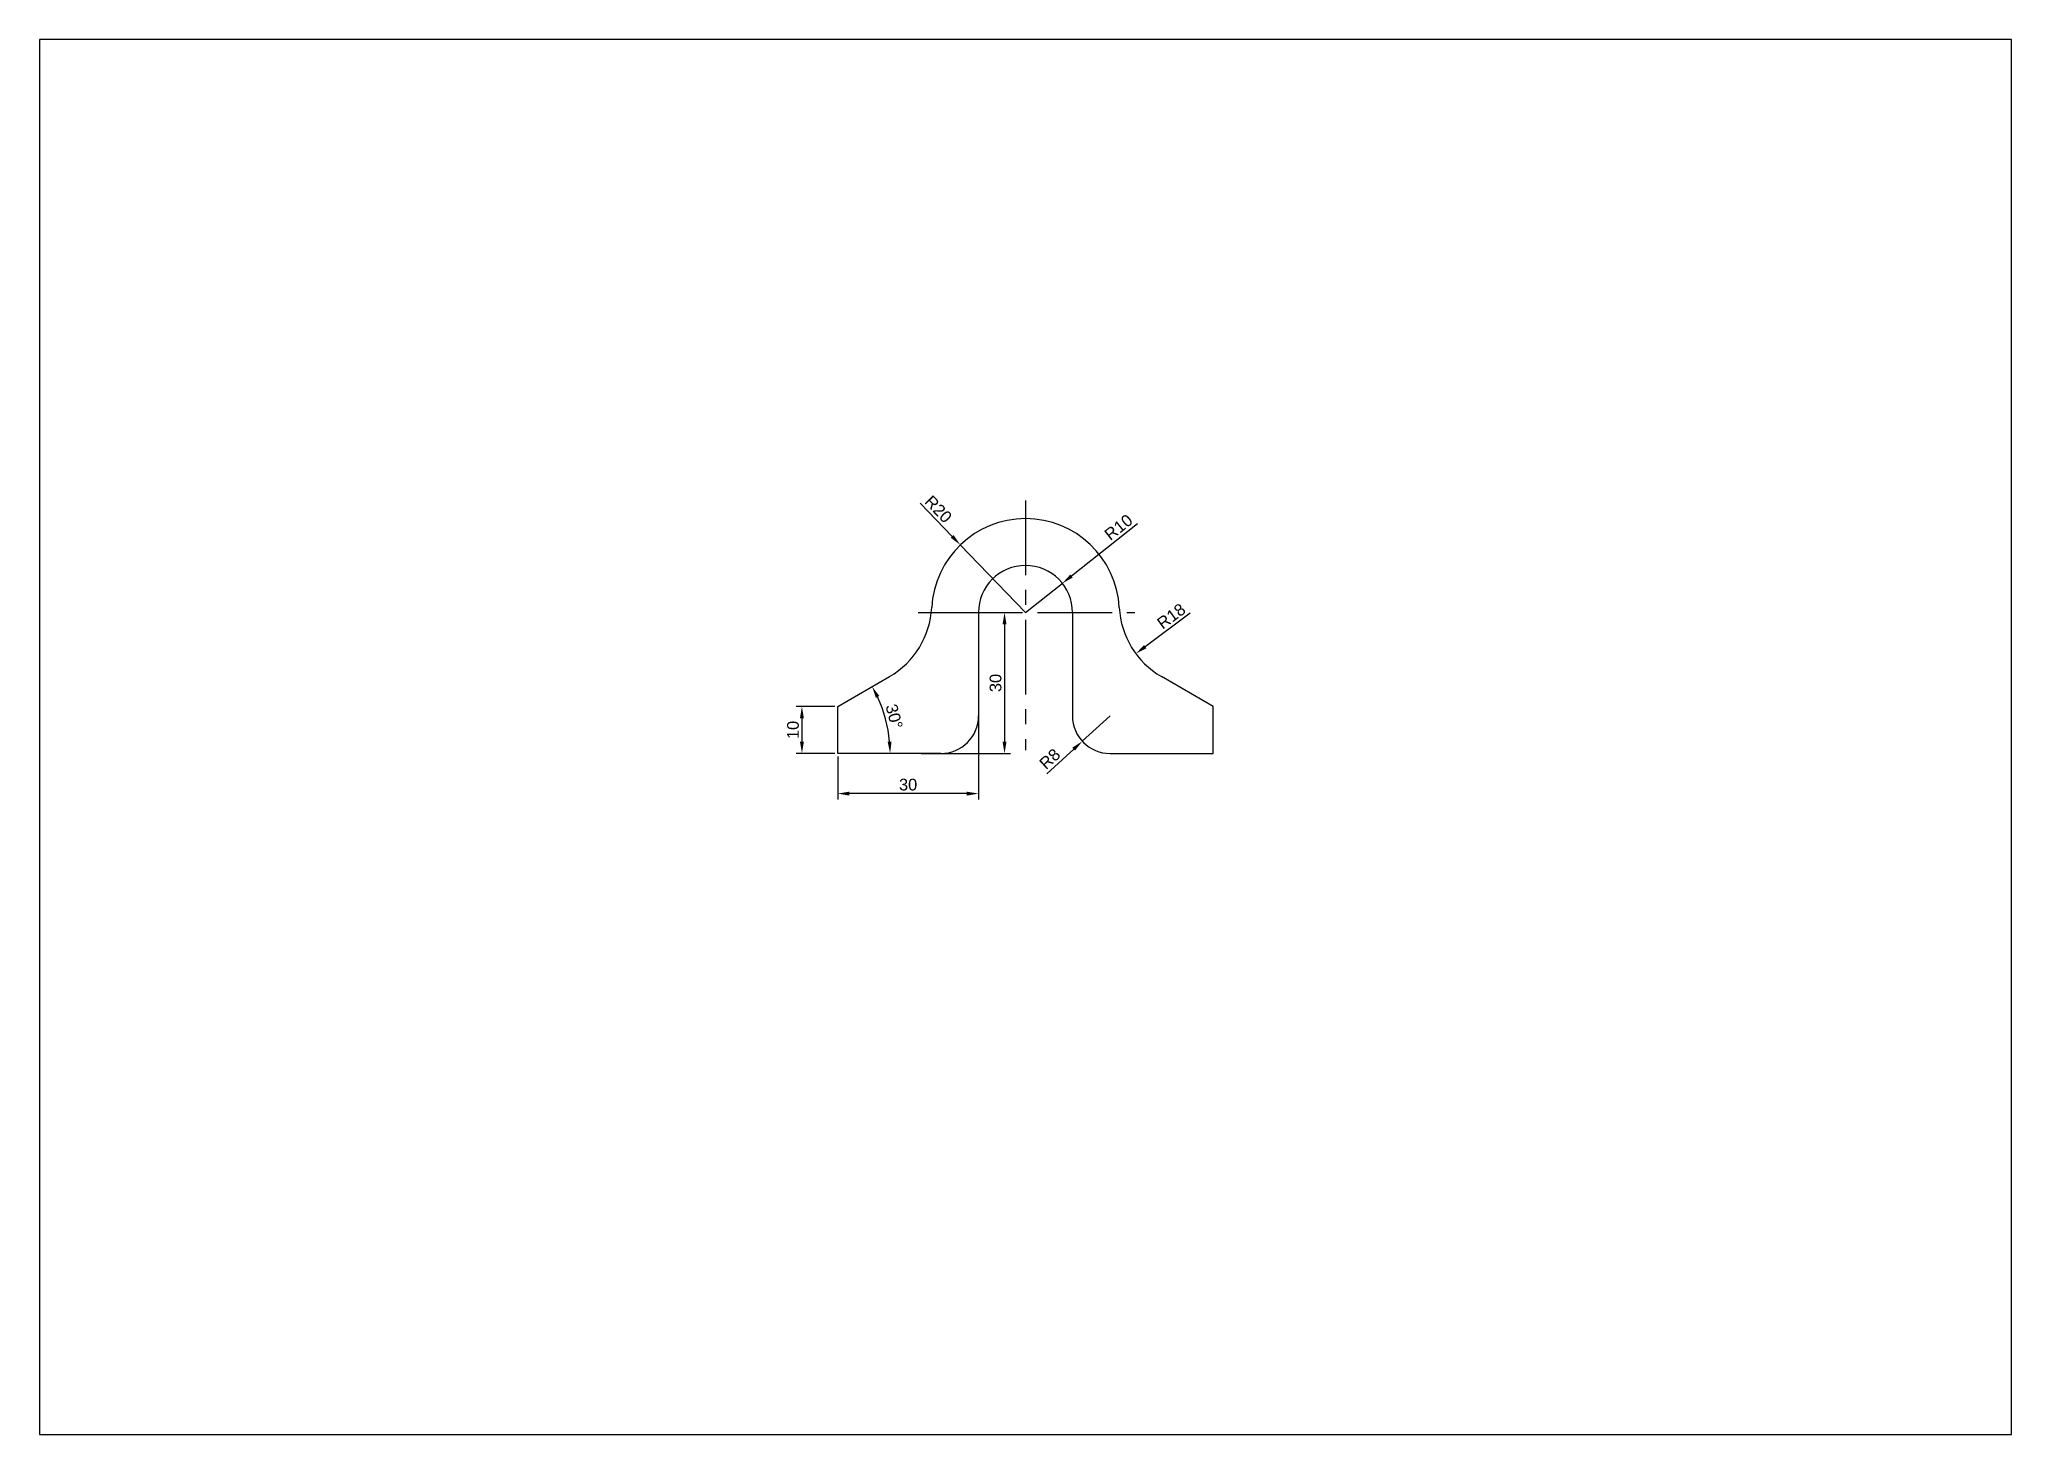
# Model space of a CAD drawing. Header units: millimetres. Extents: x 0 to 420, y 0 to 297.
import ezdxf

# ---------------------------------------------------------------- set-up
doc = ezdxf.new("R2010")
doc.units = ezdxf.units.MM
doc.header["$LTSCALE"] = 0.5
doc.linetypes.add('CENTER', pattern=[50.8, 31.75, -6.35, 6.35, -6.35])
doc.layers.add('dhx', color=1, linetype='CENTER', plot=False)
doc.layers.add('xsx', color=5, linetype='Continuous', plot=False)
doc.styles.get("Standard").update_dxf_attribs({"font": 'arial.ttf'})
doc.dimstyles.new('ISO-25', dxfattribs={"dimtxt": 2.5, "dimasz": 2.5, "dimexe": 1.25, "dimexo": 0.625, "dimtad": 1, "dimtxsty": 'Standard', "dimcen": 2.5, "dimadec": 0, "dimazin": 0, "dimtfac": 1, "dimtmove": 0, "dimatfit": 3, "dimfxl": 1, "dimarcsym": 0})

# ---------------------------------------------------------------- blocks, each defined once
blk = doc.blocks.new('*D2')
at = {"layer": 'Defpoints', "color": 0, "transparency": 16777216}
for p in [(187.15, 175), (187.15, 145), (205.53, 145)]:
    blk.add_point(p, dxfattribs=at)
at = {"layer": 'xsx', "color": 0, "lineweight": -2, "transparency": 16777216}
for p, q in [((187.78, 175), (206.78, 175)), ((205.53, 172.5), (205.53, 147.5)), ((187.78, 145), (206.78, 145))]:
    blk.add_line(p, q, dxfattribs=at)
at = {"layer": 'xsx', "color": 0, "transparency": 16777216}
for points in [[(205.12, 172.5), (205.95, 172.5), (205.53, 175)], [(205.12, 147.5), (205.95, 147.5), (205.53, 145)]]:
    blk.add_solid(points, dxfattribs=at)
at = {"layer": 'xsx', "color": 0, "transparency": 16777216, "insert": (203.63, 160), "char_height": 2.5, "attachment_point": 5, "rotation": 90}
blk.add_mtext('30', dxfattribs=at)
blk = doc.blocks.new('*D3')
at = {"layer": 'Defpoints', "color": 0, "transparency": 16777216}
for p in [(200, 175), (170, 145), (170, 136.45)]:
    blk.add_point(p, dxfattribs=at)
at = {"layer": 'xsx', "color": 0, "lineweight": -2, "transparency": 16777216}
for p, q in [((200, 174.38), (200, 135.2)), ((170, 144.38), (170, 135.2)), ((197.5, 136.45), (172.5, 136.45))]:
    blk.add_line(p, q, dxfattribs=at)
at = {"layer": 'xsx', "color": 0, "transparency": 16777216}
for points in [[(172.5, 136.86), (172.5, 136.03), (170, 136.45)], [(197.5, 136.86), (197.5, 136.03), (200, 136.45)]]:
    blk.add_solid(points, dxfattribs=at)
at = {"layer": 'xsx', "color": 0, "transparency": 16777216, "insert": (185, 138.35), "char_height": 2.5, "attachment_point": 5}
blk.add_mtext('30', dxfattribs=at)
blk = doc.blocks.new('*D4')
at = {"layer": 'Defpoints', "color": 0, "transparency": 16777216}
for p in [(170, 155), (162.39, 145), (170, 145)]:
    blk.add_point(p, dxfattribs=at)
at = {"layer": 'xsx', "color": 0, "lineweight": -2, "transparency": 16777216}
for p, q in [((169.38, 155), (161.14, 155)), ((162.39, 152.5), (162.39, 147.5)), ((169.38, 145), (161.14, 145))]:
    blk.add_line(p, q, dxfattribs=at)
at = {"layer": 'xsx', "color": 0, "transparency": 16777216}
for points in [[(161.97, 152.5), (162.8, 152.5), (162.39, 155)], [(161.97, 147.5), (162.8, 147.5), (162.39, 145)]]:
    blk.add_solid(points, dxfattribs=at)
at = {"layer": 'xsx', "color": 0, "transparency": 16777216, "insert": (160.49, 150), "char_height": 2.5, "attachment_point": 5, "rotation": 90}
blk.add_mtext('10', dxfattribs=at)
blk = doc.blocks.new('*D5')
at = {"layer": 'Defpoints', "color": 0, "transparency": 16777216}
for p in [(228, 153), (222.1, 147.6)]:
    blk.add_point(p, dxfattribs=at)
at = {"layer": 'xsx', "color": 0, "lineweight": -2, "transparency": 16777216}
for p, q in [((228, 153), (222.1, 147.6)), ((214.51, 140.65), (220.26, 145.91))]:
    blk.add_line(p, q, dxfattribs=at)
at = {"layer": 'xsx', "color": 0, "transparency": 16777216}
blk.add_solid([(219.97, 146.22), (220.54, 145.6), (222.1, 147.6)], dxfattribs=at)
at = {"layer": 'xsx', "color": 0, "transparency": 16777216, "insert": (215.18, 143.84), "char_height": 2.5, "attachment_point": 5, "rotation": 42.4812}
blk.add_mtext('R8', dxfattribs=at)
blk = doc.blocks.new('*D6')
at = {"layer": 'Defpoints', "color": 0, "transparency": 16777216}
for p in [(247.95, 176.97), (233.49, 166.24)]:
    blk.add_point(p, dxfattribs=at)
at = {"layer": 'xsx', "color": 0, "lineweight": -2, "transparency": 16777216}
blk.add_line((245.08, 174.84), (235.5, 167.73), dxfattribs=at)
at = {"layer": 'xsx', "color": 0, "transparency": 16777216}
blk.add_solid([(235.25, 168.07), (235.75, 167.4), (233.49, 166.24)], dxfattribs=at)
at = {"layer": 'xsx', "color": 0, "transparency": 16777216, "insert": (241.05, 174.22), "char_height": 2.5, "attachment_point": 5, "rotation": 36.5746}
blk.add_mtext('R18', dxfattribs=at)
blk = doc.blocks.new('*D7')
at = {"layer": 'Defpoints', "color": 0, "transparency": 16777216}
for p in [(217.84, 181.21), (210, 175)]:
    blk.add_point(p, dxfattribs=at)
at = {"layer": 'xsx', "color": 0, "lineweight": -2, "transparency": 16777216}
for p, q in [((233.83, 193.9), (219.79, 182.77)), ((210, 175), (217.84, 181.21))]:
    blk.add_line(p, q, dxfattribs=at)
at = {"layer": 'xsx', "color": 0, "transparency": 16777216}
blk.add_solid([(219.54, 183.09), (220.05, 182.44), (217.84, 181.21)], dxfattribs=at)
at = {"layer": 'xsx', "color": 0, "transparency": 16777216, "insert": (229.82, 193.15), "char_height": 2.5, "attachment_point": 5, "rotation": 38.4112}
blk.add_mtext('R10', dxfattribs=at)
blk = doc.blocks.new('*D8')
at = {"layer": 'Defpoints', "color": 0, "transparency": 16777216}
for p in [(196.12, 189.4), (210, 175)]:
    blk.add_point(p, dxfattribs=at)
at = {"layer": 'xsx', "color": 0, "lineweight": -2, "transparency": 16777216}
for p, q in [((187.57, 198.28), (194.39, 191.2)), ((210, 175), (196.12, 189.4))]:
    blk.add_line(p, q, dxfattribs=at)
at = {"layer": 'xsx', "color": 0, "transparency": 16777216}
blk.add_solid([(194.69, 191.49), (194.09, 190.91), (196.12, 189.4)], dxfattribs=at)
at = {"layer": 'xsx', "color": 0, "transparency": 16777216, "insert": (191.44, 197), "char_height": 2.5, "attachment_point": 5, "rotation": 313.9406}
blk.add_mtext('R20', dxfattribs=at)
blk = doc.blocks.new('*D9')
at = {"layer": 'Defpoints', "color": 0, "transparency": 16777216}
for p in [(181.05, 161.38), (170, 155), (180.73, 149.95), (170, 145), (192, 145)]:
    blk.add_point(p, dxfattribs=at)
at = {"layer": 'xsx', "color": 0, "lineweight": -2, "transparency": 16777216}
blk.add_arc((152.68, 145), 28.49, 5.0301, 24.9699, dxfattribs=at)
at = {"layer": 'xsx', "color": 0, "transparency": 16777216}
for points in [[(178.13, 156.83), (178.87, 157.22), (177.35, 159.24)], [(181.47, 147.52), (180.64, 147.48), (181.17, 145)]]:
    blk.add_solid(points, dxfattribs=at)
at = {"layer": 'xsx', "color": 0, "transparency": 16777216, "insert": (182.03, 152.87), "char_height": 2.5, "attachment_point": 5, "rotation": 285}
blk.add_mtext('30°', dxfattribs=at)

msp = doc.modelspace()

# ---------------------------------------------------------------- linework, layer by layer
for p, q in [((200, 175), (200, 153)), ((220, 175), (220, 153)), ((170, 155), (181.051, 161.38)), ((250, 155), (238.949, 161.38)), ((170, 145), (170, 155)), ((250, 145), (250, 155)), ((192, 145), (170, 145)), ((228, 145), (250, 145))]:
    msp.add_line(p, q)
msp.add_lwpolyline([(0, 0), (420, 0), (420, 297), (0, 297)], close=True)
for centre, radius, start, end in [((210, 175), 20, 2.96982, 177.03018), ((210, 175), 10, 0, 180), ((172.051, 176.969), 18, 300, 357.03018), ((247.949, 176.969), 18, 182.96982, 240), ((192, 153), 8, 270, 0), ((228, 153), 8, 180, 270)]:
    msp.add_arc(centre, radius, start, end)
at = {"layer": 'dhx'}
for p, q in [((210, 198.845), (210, 145.719)), ((187.154, 175), (233.311, 175))]:
    msp.add_line(p, q, dxfattribs=at)

# ---------------------------------------------------------------- dimensions: what is measured, and where the dimension line sits
at = {"layer": 'xsx'}
for center, mpoint, picture, middle in [((210, 175), (196.122, 189.401), '*D8', (190.069, 195.682)), ((210, 175), (217.836, 181.213), '*D7', (231.006, 191.655)), ((247.949, 176.969), (233.493, 166.243), '*D6', (242.182, 172.69))]:
    dim = msp.add_radius_dim(center=center, mpoint=mpoint, dimstyle='ISO-25', dxfattribs=at)
    dim.commit()
    dim.dimension.update_dxf_attribs({"geometry": picture, "text_midpoint": middle, "dimtype": 164})
dim = msp.add_linear_dim(base=(170, 136.447), p1=(200, 175), p2=(170, 145), dimstyle='ISO-25', dxfattribs=at)
dim.commit()
dim.dimension.update_dxf_attribs({"geometry": '*D3', "text_midpoint": (185, 138.35)})
for base, p1, p2, picture, middle in [((205.534, 145), (187.154, 175), (187.154, 145), '*D2', (203.631, 160)), ((162.387, 145), (170, 155), (170, 145), '*D4', (160.486, 150))]:
    dim = msp.add_linear_dim(base=base, p1=p1, p2=p2, angle=90, dimstyle='ISO-25', dxfattribs=at)
    dim.commit()
    dim.dimension.update_dxf_attribs({"geometry": picture, "text_midpoint": middle})
dim = msp.add_angular_dim_2l(base=(180.732, 149.946), line1=((192, 145), (170, 145)), line2=((170, 155), (181.051, 161.38)), dimstyle='ISO-25', dxfattribs=at)
dim.commit()
dim.dimension.update_dxf_attribs({"geometry": '*D9', "text_midpoint": (182.032, 152.865)})
dim = msp.add_radius_dim(center=(228, 153), mpoint=(222.1, 147.597), dimstyle='ISO-25', dxfattribs=at)
dim.commit()
dim.dimension.update_dxf_attribs({"geometry": '*D5', "text_midpoint": (215.179, 143.838)})

doc.saveas('drawing.dxf')
